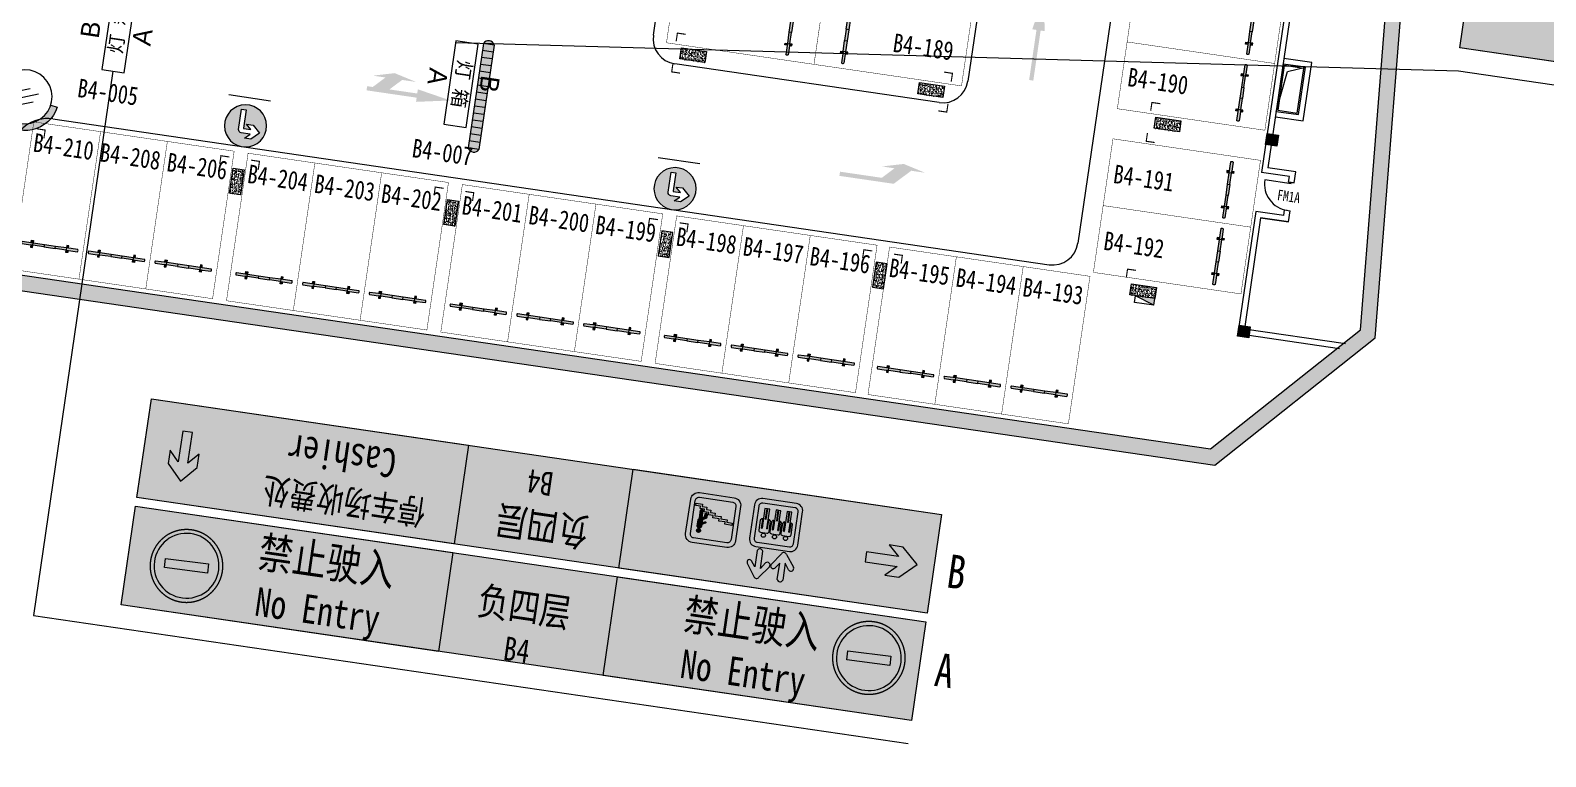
# Model space of a CAD drawing. Header units: inches. Extents: x -414268 to 632271, y -366004 to 318730.
# Drawn here: x -55293 to -1418, y 122000 to 147831 of the extents above; entities that cross this region are included whole.
import ezdxf
from ezdxf.enums import TextEntityAlignment as Align

# ---------------------------------------------------------------- set-up
doc = ezdxf.new("R2010")
doc.units = ezdxf.units.IN
doc.header["$LTSCALE"] = 1200
doc.header["$MEASUREMENT"] = 0
doc.linetypes.add('DASHED', pattern=[19.05, 12.7, -6.35])
doc.layers.get('0').update_dxf_attribs({"linetype": 'CONTINUOUS', "lineweight": 0})
for name, color, linetype, lineweight in [('0--PAI--', 7, 'CONTINUOUS', 0), ('0--PAI--BLACK', 7, 'CONTINUOUS', 0), ('0--PAI--BLUE', 5, 'CONTINUOUS', 0), ('0--PAI--HUANG', 40, 'CONTINUOUS', 0), ('0--PAI--RED', 1, 'CONTINUOUS', 0), ('0--挡车架', 7, 'CONTINUOUS', 0), ('0--灯箱字(黄底黑字)', 7, 'CONTINUOUS', 0), ('0--灯箱编号', 3, 'CONTINUOUS', 0), ('0--直行箭头', 7, 'CONTINUOUS', 0), ('0--立面标', 7, 'CONTINUOUS', 0), ('0--路缘线', 1, 'CONTINUOUS', 0), ('0--转弯箭头', 7, 'CONTINUOUS', 0), ('0-增加车位', 6, 'CONTINUOUS', 0), ('0－－直行转弯箭头', 7, 'CONTINUOUS', 0), ('0－－车位', 4, 'CONTINUOUS', 0), ('0－－车位号码', 7, 'CONTINUOUS', 0), ('7', 7, 'CONTINUOUS', 0), ('COL-GRID-UG-1_8A_200701111', 7, 'CONTINUOUS', 0), ('COL-GRID-UG-1_8A_200701112', 7, 'CONTINUOUS', 0), ('COL-GRID-UG-1_8A_200701113', 7, 'CONTINUOUS', 0), ('COLUMN', 7, 'CONTINUOUS', 0), ('HATCH', 7, 'CONTINUOUS', 0), ('HY消火栓', 7, 'CONTINUOUS', 0), ('LEE-KT1', 7, 'CONTINUOUS', 0), ('LTP-UG2$0$A-AREA', 7, 'CONTINUOUS', 0), ('PUB_TEXT', 7, 'CONTINUOUS', 0), ('WALL', 7, 'CONTINUOUS', 0), ('WINDOW', 7, 'CONTINUOUS', 0), ('WINDOW_TEXT', 7, 'CONTINUOUS', 0), ('Z1', 7, 'CONTINUOUS', 0), ('Z1HATCH', 7, 'CONTINUOUS', 0), ('广角镜', 7, 'CONTINUOUS', 0)]:
    doc.layers.add(name, color=color, linetype=linetype, lineweight=lineweight)
doc.layers.add('0--灯箱--字', color=7, linetype='CONTINUOUS', lineweight=0, true_color=0xf7f7f7)
doc.layers.add('0-栋牌字体', color=7, linetype='CONTINUOUS', lineweight=0, true_color=0xf7f7f7)
doc.styles.add('-宋体', font='', dxfattribs={"width": 0.8})
doc.styles.add('-黑体', font='simhei.ttf', dxfattribs={"width": 0.8})
doc.styles.add('SIMPLEX', font='SIMPLEX.SHX')
doc.styles.add('方正大黑', font='', dxfattribs={"width": 0.8})
doc.styles.get('-宋体').set_extended_font_data('SimSun')
doc.styles.get('方正大黑').set_extended_font_data('FZDaHei-B02S')

# ---------------------------------------------------------------- blocks, each defined once
blk = doc.blocks.new('COL-GRID-UG-1.8a 20070111$0$.8')
at = {"layer": 'COL-GRID-UG-1_8A_200701112'}
h = blk.add_hatch(dxfattribs=at)
h.set_pattern_fill('AR-CONC', color=251, scale=0.02, angle=8.3206, style=0)
h.set_pattern_definition([(50, (-65.09035, -5.26929), (0.14345204, -0.01255043), [0.015, -0.165]), (355, (-65.09035, -5.26929), (-0.02775027, 0.15043843), [0.012, -0.132]), (100.4514, (-65.0784, -5.27034), (0.11570188, 0.1378879), [0.01274804, -0.14022842]), (46.1842, (-65.09035, -5.2293), (0.2134482, -0.0331038), [0.0225, -0.2475]), (96.6356, (-65.07256, -5.23205), (0.18693254, 0.1948236), [0.01912206, -0.2103426]), (351.1842, (-65.09035, -5.2293), (0.1869324, 0.1948237), [0.018, -0.198]), (21, (-65.07035, -5.23929), (0.1193814, -0.08052378), [0.015, -0.165]), (326, (-65.07035, -5.23929), (0.04866307, 0.14503), [0.012, -0.132]), (71.4514, (-65.0604, -5.246), (0.16804453, 0.0645061), [0.01274804, -0.14022842]), (37.5, (-65.09035, -5.26929), (0.00243197, 0.06657877), [0, -0.1304, 0, -0.134, 0, -0.1325]), (7.5, (-65.09035, -5.26929), (0.05261391, 0.07888234), [0, -0.0764, 0, -0.1274, 0, -0.0505]), (327.5, (-65.13495, -5.26929), (0.106764487, -0.004510974), [0, -0.05, 0, -0.156, 0, -0.207]), (317.5, (-65.15495, -5.26929), (0.11663723, 0.020021), [0, -0.065, 0, -0.1036, 0, -0.147])])
h.paths.add_polyline_path([(0.45, -0.2), (-0.45, -0.2), (-0.45, 0.2), (0.45, 0.2)])
at = {"layer": 'COL-GRID-UG-1_8A_200701113'}
blk.add_lwpolyline([(0.45, -0.2), (-0.45, -0.2), (-0.45, 0.2), (0.45, 0.2)], close=True, dxfattribs=at)
blk = doc.blocks.new('HY')
for p, q in [((0, 0), (0.24, 0)), ((0, 0), (0.24, -0.7)), ((0, 0), (0, -0.7)), ((0.24, 0), (0.24, -0.7)), ((0, -0.7), (0.24, -0.7))]:
    blk.add_line(p, q)
blk.add_solid([(0, 0), (0.24, 0), (0.24, -0.7)])
blk = doc.blocks.new('_DBLK')
blk.add_line((-0.45, 0), (-0.45, -0.95))
blk.add_arc((-0.45, 0), 0.95, 270, 0)
at = {"layer": 'WINDOW_TEXT', "style": 'SIMPLEX', "flags": 9}
blk.add_attdef('A', text='', height=1, dxfattribs=at).set_placement((0, 1.5), align=Align.MIDDLE)
blk = doc.blocks.new('A$C6F4820FC')
at = {"layer": '0--挡车架'}
h = blk.add_hatch(color=256, dxfattribs=at)
h.paths.add_polyline_path([(2018, 79, 0.395204), (2018, 169), (1617, 169), (1617, 79), (1684, 79)])
h.paths.add_polyline_path([(819, 169), (819, 79), (1217, 79), (1217, 169)])
h.paths.add_polyline_path([(418, 79), (418, 169), (351, 169), (18, 169, 0.395204), (18, 79)])
h = blk.add_hatch(color=256, dxfattribs=at)
h.paths.add_polyline_path([(1617, 169), (1684, 169), (1684, 249), (1617, 249)])
h.paths.add_polyline_path([(1639, 209, -1), (1663, 209, -1)], flags=16)
h.paths.add_polyline_path([(1617, 0), (1684, 0), (1684, 79), (1617, 79)])
h.paths.add_polyline_path([(1639, 40, -1), (1663, 40, -1)], flags=16)
h.paths.add_polyline_path([(351, 249), (351, 169), (418, 169), (418, 249)])
h.paths.add_polyline_path([(397, 209, 1), (372, 209, 1)], flags=16)
h.paths.add_polyline_path([(418, 79), (351, 79), (351, 0), (418, 0)])
h.paths.add_polyline_path([(372, 40, -1), (397, 40, -1)], flags=16)
h = blk.add_hatch(color=40, dxfattribs=at)
h.paths.add_polyline_path([(1217, 169), (1217, 79), (1617, 79), (1617, 169)])
h.paths.add_polyline_path([(819, 79), (819, 169), (418, 169), (418, 79)])
for p, q in [((18, 169), (418, 169)), ((18, 79), (418, 79)), ((819, 169), (1217, 169)), ((819, 79), (1217, 79)), ((1617, 169), (2018, 169)), ((1617, 79), (2018, 79))]:
    blk.add_line(p, q, dxfattribs=at)
for points in [[(418, 169), (351, 169), (351, 249), (418, 249)], [(418, 79), (351, 79), (351, 0), (418, 0)], [(1617, 169), (1684, 169), (1684, 249), (1617, 249)], [(1617, 79), (1684, 79), (1684, 0), (1617, 0)]]:
    blk.add_lwpolyline(points, close=True, dxfattribs=at)
at = {"layer": '0--挡车架', "color": 0}
for points in [[(819, 169), (819, 79), (418, 79), (418, 169)], [(1617, 169), (1617, 79), (1217, 79), (1217, 169)]]:
    blk.add_lwpolyline(points, close=True, dxfattribs=at)
at = {"layer": '0--挡车架'}
for centre in [(385, 209), (385, 40), (1651, 209), (1651, 40)]:
    blk.add_circle(centre, 12.1, dxfattribs=at)
for centre, start, end in [((66, 124), 136.8717, 223.1283), ((1970, 124), 316.8717, 43.1283)]:
    blk.add_arc(centre, 65.8, start, end, dxfattribs=at)
blk = doc.blocks.new('A$C001A7B1A')
at = {"layer": '0－－车位', "const_width": 15}
blk.add_lwpolyline([(2407, 5308), (7, 5308), (7, 7), (2407, 7)], close=True, dxfattribs=at)
at = {"layer": '0--挡车架'}
blk.add_blockref('A$C6F4820FC', (190, 883), dxfattribs=at)
blk = doc.blocks.new('A$C611C3372')
at = {"layer": '7'}
blk.add_hatch(color=256, dxfattribs=at).paths.add_polyline_path([(87, 300), (0, 250, 0.57722), (866, 250), (779, 300, -0.57735)])
for points in [[(233, 500), (633, 500)], [(333, 600), (533, 600)], [(333, 400), (533, 400)]]:
    blk.add_lwpolyline(points, dxfattribs=at)
blk.add_lwpolyline([(87, 300), (0, 250, 0.57722), (866, 250), (779, 300)], format="xyb", dxfattribs=at)
blk.add_circle((433, 500), 400, dxfattribs=at)
blk = doc.blocks.new('A$C7C86658F')
at = {"lineweight": 0, "ltscale": 5}
blk.add_lwpolyline([(-6107, 112213), (-3107, 112213), (-3107, 113013), (-6107, 113013)], close=True, dxfattribs=at)
at = {"layer": 'PUB_TEXT', "style": '-宋体'}
blk.add_text('灯 箱', height=500, dxfattribs=at).set_placement((-5467, 112392))
blk = doc.blocks.new('A$C05C00BD5')
blk.add_blockref('A$C7C86658F', (15918, -1756))
at = {"color": 1, "style": '方正大黑'}
for s, p in [('B', (10869, 111531)), ('A', (10869, 109671))]:
    blk.add_text(s, height=662, dxfattribs=at).set_placement(p)
blk = doc.blocks.new('A$C29882D7A')
at = {"layer": '0--PAI--BLACK'}
h = blk.add_hatch(color=256, dxfattribs=at)
h.paths.add_polyline_path([(3875, 380), (3875, 0, 0.657895)])
h.paths.add_polyline_path([(3375, 0), (3625, 0), (3625, 380), (3375, 380)])
h.paths.add_polyline_path([(3125, 380), (2875, 380), (2875, 0), (3125, 0)])
h.paths.add_polyline_path([(2625, 380), (2375, 380), (2375, 0), (2625, 0)])
h.paths.add_polyline_path([(2125, 380), (1875, 380), (1875, 0), (2125, 0)])
h.paths.add_polyline_path([(1375, 0), (1625, 0), (1625, 380), (1375, 380)])
h.paths.add_polyline_path([(1125, 380), (875, 380), (875, 0), (1125, 0)])
h.paths.add_polyline_path([(375, 0), (625, 0), (625, 380), (375, 380)])
h.paths.add_polyline_path([(125, 0), (125, 380, 0.657895)])
at = {"layer": '0--PAI--HUANG'}
h = blk.add_hatch(color=40, dxfattribs=at)
h.paths.add_polyline_path([(3625, 0), (3875, 0), (3875, 380), (3625, 380)])
h.paths.add_polyline_path([(3125, 0), (3375, 0), (3375, 380), (3125, 380)])
h.paths.add_polyline_path([(2875, 380), (2625, 380), (2625, 0), (2875, 0)])
h.paths.add_polyline_path([(2125, 0), (2375, 0), (2375, 380), (2125, 380)])
h.paths.add_polyline_path([(1875, 380), (1625, 380), (1625, 0), (1875, 0)])
h.paths.add_polyline_path([(1125, 0), (1375, 0), (1375, 380), (1125, 380)])
h.paths.add_polyline_path([(625, 0), (875, 0), (875, 380), (625, 380)])
h.paths.add_polyline_path([(375, 380), (125, 380), (125, 0), (375, 0)])
for p, q in [((125, 380), (3875, 380)), ((125, 380), (125, 0)), ((125, 0), (3875, 0)), ((375, 380), (375, 0)), ((625, 380), (625, 0)), ((875, 380), (875, 0)), ((1125, 380), (1125, 0)), ((1375, 380), (1375, 0)), ((1625, 380), (1625, 0)), ((1875, 380), (1875, 0)), ((2125, 380), (2125, 0)), ((2375, 380), (2375, 0)), ((2625, 380), (2625, 0)), ((2875, 380), (2875, 0)), ((3125, 380), (3125, 0)), ((3375, 380), (3375, 0)), ((3625, 380), (3625, 0)), ((3875, 380), (3875, 0))]:
    blk.add_line(p, q)
for centre, start, end in [((207, 190), 113.3186, 246.6814), ((3793, 190), 293.3186, 66.6814)]:
    blk.add_arc(centre, 207, start, end)
blk = doc.blocks.new('A$C27BC456A')
blk.add_hatch(color=250).paths.add_polyline_path([(14885, 112856), (14885, 114956), (8330, 114956), (8330, 112856)])
at = {"color": 250}
blk.add_lwpolyline([(8330, 114956), (14885, 114956), (14885, 112856), (8330, 112856), (8330, 114956)], dxfattribs=at)
blk = doc.blocks.new('A$C53BB72EC')
at = {"layer": '0--灯箱--字', "true_color": 0xf7f7f7}
blk.add_hatch(color=7, dxfattribs=at).paths.add_polyline_path([(6264, -28315), (5705, -27793), (5226, -27793), (5600, -28143), (4493, -28143), (4493, -28486), (5600, -28486), (5226, -28836), (5705, -28836)])
at = {"layer": '0--灯箱--字', "color": 7, "true_color": 0xf7f7f7}
blk.add_lwpolyline([(6264, -28315), (5705, -27793), (5226, -27793), (5600, -28143), (4493, -28143), (4493, -28486), (5600, -28486), (5226, -28836), (5705, -28836)], close=True, dxfattribs=at)
blk = doc.blocks.new('A$C36DA1677')
at = {"layer": '0--PAI--RED'}
h = blk.add_hatch(color=256, dxfattribs=at)
edge = h.paths.add_edge_path()
edge.add_arc((120, 120), 120, 0, 360)
h.paths.add_polyline_path([(200, 103), (200, 137), (40, 137), (40, 103)], flags=16)
at = {"layer": '0--PAI--'}
blk.add_lwpolyline([(200, 103), (200, 137), (40, 137), (40, 103)], close=True, dxfattribs=at)
blk.add_circle((120, 120), 120, dxfattribs=at)
blk = doc.blocks.new('A$C443C2777')
at = {"layer": '0--PAI--', "xscale": 9, "yscale": 9, "zscale": 9}
blk.add_blockref('A$C36DA1677', (0, 0), dxfattribs=at)
blk = doc.blocks.new('A$C01A83D55')
at = {"linetype": 'DASHED', "lineweight": 15, "ltscale": 20, "true_color": 0xeff0f0}
h = blk.add_hatch(color=7, dxfattribs=at)
h.paths.add_polyline_path([(0, 1675, 1), (3350, 1675, 1)])
h.paths.add_polyline_path([(3168, 1685, -1), (182, 1685, -1)], flags=16)
h.paths.add_polyline_path([(2671, 1896), (2671, 1473), (680, 1473), (680, 1896)], flags=0)
at = {"true_color": 0xeff0f0}
blk.add_hatch(color=7, dxfattribs=at).paths.add_polyline_path([(2671, 1473), (2671, 1896), (680, 1896), (680, 1473)])
at = {"linetype": 'DASHED', "lineweight": 15, "ltscale": 20}
blk.add_circle((1675, 1675), 1675, dxfattribs=at)
at = {"xscale": 1.382400000002235, "yscale": 1.382400000002235, "zscale": 1.382400000002235}
blk.add_blockref('A$C443C2777', (182, 192), dxfattribs=at)
blk = doc.blocks.new('A$C50091FAB')
at = {"layer": '0--PAI--BLUE'}
h = blk.add_hatch(color=256, dxfattribs=at)
edge = h.paths.add_edge_path()
edge.add_arc((300, 400), 300, 0, 360)
edge = h.paths.add_edge_path(flags=16)
edge.add_line((312, 574), (384, 507))
edge.add_line((384, 507), (254, 507))
edge.add_arc((254, 463), 44, 90, 180)
edge.add_line((210, 463), (210, 174))
edge.add_line((210, 174), (276, 174))
edge.add_line((276, 174), (276, 436))
edge.add_arc((281, 436), 5, 90, 180, ccw=False)
edge.add_line((281, 441), (384, 441))
edge.add_line((384, 441), (312, 374))
edge.add_line((312, 374), (404, 374))
edge.add_line((404, 374), (512, 474))
edge.add_line((512, 474), (404, 574))
edge.add_line((404, 574), (312, 574))
at = {"layer": '0--PAI--'}
blk.add_lwpolyline([(312, 574), (384, 507), (254, 507, 0.414214), (210, 463), (210, 174), (276, 174), (276, 436, -0.414214), (281, 441), (384, 441), (312, 374), (404, 374), (512, 474), (404, 574)], format="xyb", close=True, dxfattribs=at)
blk.add_circle((300, 400), 300, dxfattribs=at)
at = {"layer": '7'}
blk.add_line((600, 0), (0, 0), dxfattribs=at)
blk = doc.blocks.new('A$C744A17C1')
at = {"true_color": 0xf7f7f7}
h = blk.add_hatch(color=7, dxfattribs=at)
edge = h.paths.add_edge_path()
edge.add_line((-3036, 95701), (-4283, 95701))
edge.add_arc((-4283, 95427), 273, 90, 180)
edge.add_line((-4556, 95427), (-4556, 94185))
edge.add_arc((-4283, 94185), 273, 180, 270)
edge.add_line((-4283, 93912), (-3036, 93912))
edge.add_arc((-3036, 94185), 273, 270, 360)
edge.add_line((-2763, 94185), (-2763, 95427))
edge.add_arc((-3036, 95427), 273, 0, 90)
edge = h.paths.add_edge_path(flags=16)
edge.add_line((-3061, 95535), (-4258, 95535))
edge.add_arc((-4258, 95403), 132, 90, 180)
edge.add_line((-4390, 95403), (-4390, 94210))
edge.add_arc((-4258, 94210), 132, 180, 270)
edge.add_line((-4258, 94078), (-3061, 94078))
edge.add_arc((-3061, 94210), 132, 270, 360)
edge.add_line((-2928, 94210), (-2928, 95403))
edge.add_arc((-3061, 95403), 132, 0, 90)
blk.add_hatch(color=7, dxfattribs=at).paths.add_polyline_path([(-2973, 94899), (-3229, 94898), (-3229, 94814), (-3456, 94813), (-3456, 94729), (-3683, 94728), (-3683, 94643), (-3849, 94643), (-3848, 94559), (-4016, 94558), (-4016, 94474), (-4177, 94473), (-4177, 94389), (-4338, 94388), (-4337, 94303), (-4113, 94304), (-4113, 94389), (-3952, 94389), (-3952, 94474), (-3789, 94474), (-3789, 94559), (-3621, 94559), (-3621, 94636), (-3621, 94644), (-3394, 94644), (-3395, 94729), (-3167, 94729), (-3168, 94814), (-2973, 94814)])
for points in [[(-4150, 94529), (-4150, 94521), (-4147, 94514), (-4143, 94507), (-4138, 94502), (-4126, 94495), (-4111, 94492), (-4097, 94495), (-4091, 94497), (-4085, 94502), (-4080, 94507), (-4076, 94514), (-4074, 94521), (-4073, 94530), (-4073, 94786), (-3976, 94739), (-3975, 94643), (-3974, 94633), (-3972, 94625), (-3968, 94617), (-3963, 94612), (-3957, 94607), (-3951, 94604), (-3936, 94601), (-3922, 94603), (-3916, 94606), (-3910, 94611), (-3905, 94616), (-3901, 94623), (-3898, 94631), (-3898, 94641), (-3898, 94756), (-3900, 94770), (-3905, 94780), (-3913, 94789), (-3922, 94795), (-3922, 94795), (-4039, 94850), (-4039, 94962), (-3945, 94916), (-3932, 94912), (-3920, 94914), (-3911, 94919), (-3905, 94927), (-3902, 94936), (-3904, 94946), (-3910, 94955), (-3915, 94960), (-3922, 94963), (-4039, 95021), (-4039, 95091), (-4041, 95107), (-4046, 95120), (-4053, 95132), (-4063, 95141), (-4074, 95148), (-4086, 95154), (-4100, 95156), (-4114, 95158), (-4128, 95157), (-4142, 95154), (-4155, 95148), (-4166, 95141), (-4175, 95132), (-4183, 95121), (-4188, 95108), (-4190, 95093), (-4190, 94884), (-4189, 94874), (-4186, 94864), (-4177, 94847), (-4164, 94833), (-4150, 94822), (-4150, 94794)], [(-4106, 95186), (-4093, 95189), (-4081, 95195), (-4071, 95203), (-4063, 95213), (-4056, 95224), (-4052, 95236), (-4051, 95250), (-4052, 95263), (-4056, 95275), (-4063, 95286), (-4071, 95296), (-4081, 95304), (-4093, 95310), (-4106, 95314), (-4119, 95315), (-4134, 95314), (-4146, 95310), (-4158, 95304), (-4168, 95296), (-4176, 95286), (-4182, 95275), (-4187, 95263), (-4188, 95250), (-4187, 95236), (-4182, 95224), (-4176, 95213), (-4168, 95203), (-4158, 95195), (-4146, 95189), (-4133, 95186), (-4119, 95184)]]:
    blk.add_hatch(color=256).paths.add_polyline_path(points)
at = {"color": 7, "lineweight": 0, "ltscale": 5, "true_color": 0xf7f7f7}
for points in [[(-3036, 95701), (-4283, 95701, 0.414214), (-4556, 95427), (-4556, 94185, 0.414214), (-4283, 93912), (-3036, 93912, 0.414214), (-2763, 94185), (-2763, 95427, 0.414214)], [(-3061, 95535), (-4258, 95535, 0.414214), (-4390, 95403), (-4390, 94210, 0.414214), (-4258, 94078), (-3061, 94078, 0.414214), (-2928, 94210), (-2928, 95403, 0.414214)]]:
    blk.add_lwpolyline(points, format="xyb", close=True, dxfattribs=at)
at = {"color": 7, "true_color": 0xf7f7f7}
blk.add_lwpolyline([(-2972, 94814), (-2973, 94899), (-3229, 94898), (-3229, 94814), (-3456, 94813), (-3456, 94729), (-3683, 94728), (-3683, 94643), (-3849, 94643), (-3848, 94559), (-4016, 94558), (-4016, 94474), (-4177, 94473), (-4177, 94389), (-4338, 94388), (-4337, 94303), (-4113, 94304), (-4113, 94389), (-3952, 94389), (-3952, 94474), (-3789, 94474), (-3789, 94559), (-3621, 94559), (-3621, 94636), (-3621, 94644), (-3394, 94644), (-3395, 94729), (-3167, 94729), (-3168, 94814), (-2973, 94814), (-2973, 94899)], dxfattribs=at)
at = {"layer": '0-栋牌字体', "linetype": 'ByBlock'}
for points in [[(-4150, 94529), (-4150, 94521), (-4147, 94514), (-4143, 94507), (-4138, 94502), (-4126, 94495), (-4111, 94492), (-4097, 94495), (-4091, 94497), (-4085, 94502), (-4080, 94507), (-4076, 94514), (-4074, 94521), (-4073, 94530), (-4073, 94786), (-3976, 94739), (-3975, 94643), (-3974, 94633), (-3972, 94625), (-3968, 94617), (-3963, 94612), (-3957, 94607), (-3951, 94604), (-3936, 94601), (-3922, 94603), (-3916, 94606), (-3910, 94611), (-3905, 94616), (-3901, 94623), (-3898, 94631), (-3898, 94641), (-3898, 94756), (-3900, 94770), (-3905, 94780), (-3913, 94789), (-3922, 94795), (-3922, 94795), (-4039, 94850), (-4039, 94962), (-3945, 94916), (-3932, 94912), (-3920, 94914), (-3911, 94919), (-3905, 94927), (-3902, 94936), (-3904, 94946), (-3910, 94955), (-3915, 94960), (-3922, 94963), (-4039, 95021), (-4039, 95091), (-4041, 95107), (-4046, 95120), (-4053, 95132), (-4063, 95141), (-4074, 95148), (-4086, 95154), (-4100, 95156), (-4114, 95158), (-4128, 95157), (-4142, 95154), (-4155, 95148), (-4166, 95141), (-4175, 95132), (-4183, 95121), (-4188, 95108), (-4190, 95093), (-4190, 94884), (-4189, 94874), (-4186, 94864), (-4177, 94847), (-4164, 94833), (-4150, 94822), (-4150, 94794)], [(-4106, 95186), (-4093, 95189), (-4081, 95195), (-4071, 95203), (-4063, 95213), (-4056, 95224), (-4052, 95236), (-4051, 95250), (-4052, 95263), (-4056, 95275), (-4063, 95286), (-4071, 95296), (-4081, 95304), (-4093, 95310), (-4106, 95314), (-4119, 95315), (-4134, 95314), (-4146, 95310), (-4158, 95304), (-4168, 95296), (-4176, 95286), (-4182, 95275), (-4187, 95263), (-4188, 95250), (-4187, 95236), (-4182, 95224), (-4176, 95213), (-4168, 95203), (-4158, 95195), (-4146, 95189), (-4133, 95186), (-4119, 95184)]]:
    blk.add_lwpolyline(points, close=True, dxfattribs=at)

msp = doc.modelspace()

# ---------------------------------------------------------------- hatches: boundary and pattern name
for points in [[(-39710, 133076.9), (-50988.9, 134726.5), (-51502.5, 131214.8), (-40223.6, 129565.3)], [(-40782.3, 125744.6), (-40268.8, 129256.2), (-51547.7, 130905.8), (-52061.3, 127394.2)], [(-34929.6, 124888.6), (-23968.1, 123285.5), (-23454.5, 126797.1), (-34416, 128400.3)]]:
    msp.add_hatch(color=250).paths.add_polyline_path(points)
at = {"lineweight": 0, "ltscale": 5}
for points in [[(-34370.8, 128709.3), (-40223.6, 129565.3), (-39710, 133076.9), (-33857.2, 132220.9)], [(-40268.8, 129256.2), (-34416, 128400.3), (-34929.6, 124888.6), (-40782.3, 125744.6)]]:
    msp.add_hatch(color=152, dxfattribs=at).paths.add_polyline_path(points)
at = {"lineweight": 0, "ltscale": 5, "true_color": 0xf7f7f7}
h = msp.add_hatch(color=7, dxfattribs=at)
edge = h.paths.add_edge_path(flags=0)
edge.add_arc((-28444.3, 129760), 74, 351.6794, 711.6794, ccw=False)
edge = h.paths.add_edge_path(flags=0)
edge.add_arc((-28835.9, 129817.3), 74, 351.6794, 711.6794, ccw=False)
edge = h.paths.add_edge_path(flags=0)
edge.add_arc((-29231.5, 129875.1), 74, 351.6794, 711.6794, ccw=False)
edge = h.paths.add_edge_path()
edge.add_line((-29498.1, 129470.3), (-28307, 129296.1))
edge.add_arc((-28268.8, 129557.2), 263.9, 621.6794, 711.6794)
edge.add_line((-28007.7, 129519), (-27834.1, 130706))
edge.add_arc((-28095.2, 130744.2), 263.9, 711.6794, 801.6794)
edge.add_line((-28057, 131005.3), (-29248.1, 131179.5))
edge.add_arc((-29286.3, 130918.4), 263.9, 441.6794, 531.6794)
edge.add_line((-29547.4, 130956.6), (-29721, 129769.6))
edge.add_arc((-29459.9, 129731.4), 263.9, 531.6794, 621.6794)
edge = h.paths.add_edge_path(flags=16)
edge.add_line((-29451.2, 129625), (-28307.6, 129457.8))
edge.add_arc((-28289.1, 129584.4), 128, 621.6794, 711.6794)
edge.add_line((-28162.5, 129565.9), (-27995.8, 130705.4))
edge.add_arc((-28122.4, 130723.9), 128, 711.6794, 801.6794)
edge.add_line((-28103.9, 130850.5), (-29247.5, 131017.8))
edge.add_arc((-29266, 130891.2), 128, 441.6794, 531.6794)
edge.add_line((-29392.6, 130909.7), (-29559.3, 129770.2))
edge.add_arc((-29432.7, 129751.6), 128, 531.6794, 621.6794)
edge = h.paths.add_edge_path(flags=0)
edge.add_line((-28322.2, 129988.3), (-28304.2, 129985.6))
edge.add_line((-28304.2, 129985.6), (-28257.6, 130304))
edge.add_arc((-28249.7, 130302.8), 8, 441.6794, 531.6794, ccw=False)
edge.add_line((-28248.6, 130310.8), (-28231.9, 130308.3))
edge.add_arc((-28233.1, 130300.4), 8, 399.75941, 441.6794, ccw=False)
edge.add_line((-28226.9, 130305.5), (-28218.6, 130295.6))
edge.add_line((-28218.6, 130295.6), (-28191.6, 130263.1))
edge.add_arc((-28197.8, 130258), 8, 351.6794, 399.75941, ccw=False)
edge.add_line((-28189.9, 130256.9), (-28243.6, 129889.3))
edge.add_arc((-28306.9, 129898.6), 64, 621.6794, 711.6794, ccw=False)
edge.add_line((-28316.2, 129835.3), (-28551.5, 129869.7))
edge.add_arc((-28542.3, 129933), 64, 531.6794, 621.6794, ccw=False)
edge.add_line((-28605.6, 129942.2), (-28554, 130294.9))
edge.add_line((-28554, 130294.9), (-28503.9, 130344.8))
edge.add_arc((-28498.3, 130339.1), 8, 441.6794, 494.85909, ccw=False)
edge.add_line((-28497.1, 130347), (-28470.1, 130343.1))
edge.add_arc((-28471.3, 130335.2), 8, 351.6794, 441.6794, ccw=False)
edge.add_line((-28463.4, 130334), (-28510, 130015.3))
edge.add_line((-28510, 130015.3), (-28490.8, 130012.5))
edge.add_line((-28490.8, 130012.5), (-28388, 130715.3))
edge.add_line((-28388, 130715.3), (-28311.1, 130704.1))
edge.add_line((-28311.1, 130704.1), (-28366.4, 130325.7))
edge.add_line((-28366.4, 130325.7), (-28351.9, 130323.5))
edge.add_line((-28351.9, 130323.5), (-28296.6, 130701.9))
edge.add_line((-28296.6, 130701.9), (-28219.5, 130690.7))
edge.add_line((-28219.5, 130690.7), (-28322.2, 129988.3))
edge = h.paths.add_edge_path(flags=0)
edge.add_line((-28713.8, 130045.6), (-28695.8, 130042.9))
edge.add_line((-28695.8, 130042.9), (-28649.2, 130361.3))
edge.add_arc((-28641.3, 130360.1), 8, 441.6794, 531.6794, ccw=False)
edge.add_line((-28640.2, 130368), (-28623.5, 130365.6))
edge.add_arc((-28624.7, 130357.7), 8, 399.75941, 441.6794, ccw=False)
edge.add_line((-28618.5, 130362.8), (-28610.3, 130352.8))
edge.add_line((-28610.3, 130352.8), (-28583.3, 130320.4))
edge.add_arc((-28589.4, 130315.3), 8, 351.6794, 399.75941, ccw=False)
edge.add_line((-28581.5, 130314.1), (-28635.2, 129946.6))
edge.add_arc((-28698.6, 129955.8), 64, 621.6794, 711.6794, ccw=False)
edge.add_line((-28707.8, 129892.5), (-28943.1, 129926.9))
edge.add_arc((-28933.9, 129990.2), 64, 531.6794, 621.6794, ccw=False)
edge.add_line((-28997.2, 129999.5), (-28945.6, 130352.2))
edge.add_line((-28945.6, 130352.2), (-28895.5, 130402.1))
edge.add_arc((-28889.9, 130396.4), 8, 441.6794, 494.85909, ccw=False)
edge.add_line((-28888.7, 130404.3), (-28861.7, 130400.4))
edge.add_arc((-28862.9, 130392.4), 8, 351.6794, 441.6794, ccw=False)
edge.add_line((-28855, 130391.3), (-28901.6, 130072.6))
edge.add_line((-28901.6, 130072.6), (-28882.4, 130069.8))
edge.add_line((-28882.4, 130069.8), (-28779.6, 130772.6))
edge.add_line((-28779.6, 130772.6), (-28702.7, 130761.3))
edge.add_line((-28702.7, 130761.3), (-28758, 130382.9))
edge.add_line((-28758, 130382.9), (-28743.5, 130380.8))
edge.add_line((-28743.5, 130380.8), (-28688.2, 130759.2))
edge.add_line((-28688.2, 130759.2), (-28611.1, 130747.9))
edge.add_line((-28611.1, 130747.9), (-28713.8, 130045.6))
edge = h.paths.add_edge_path(flags=0)
edge.add_line((-29109, 130103.3), (-29091, 130100.7))
edge.add_line((-29091, 130100.7), (-29044.4, 130419.1))
edge.add_arc((-29036.5, 130417.9), 8, 441.6794, 531.6794, ccw=False)
edge.add_line((-29035.3, 130425.8), (-29018.7, 130423.4))
edge.add_arc((-29019.9, 130415.5), 8, 399.75941, 441.6794, ccw=False)
edge.add_line((-29013.7, 130420.6), (-29005.4, 130410.6))
edge.add_line((-29005.4, 130410.6), (-28978.4, 130378.2))
edge.add_arc((-28984.6, 130373.1), 8, 351.6794, 399.75941, ccw=False)
edge.add_line((-28976.7, 130371.9), (-29030.4, 130004.4))
edge.add_arc((-29093.7, 130013.6), 64, 621.6794, 711.6794, ccw=False)
edge.add_line((-29103, 129950.3), (-29338.3, 129984.7))
edge.add_arc((-29329.1, 130048), 64, 531.6794, 621.6794, ccw=False)
edge.add_line((-29392.4, 130057.3), (-29340.8, 130410))
edge.add_line((-29340.8, 130410), (-29290.7, 130459.9))
edge.add_arc((-29285, 130454.2), 8, 441.6794, 494.85909, ccw=False)
edge.add_line((-29283.9, 130462.1), (-29256.9, 130458.2))
edge.add_arc((-29258.1, 130450.2), 8, 351.6794, 441.6794, ccw=False)
edge.add_line((-29250.1, 130449.1), (-29296.7, 130130.4))
edge.add_line((-29296.7, 130130.4), (-29277.6, 130127.6))
edge.add_line((-29277.6, 130127.6), (-29174.8, 130830.4))
edge.add_line((-29174.8, 130830.4), (-29097.9, 130819.1))
edge.add_line((-29097.9, 130819.1), (-29153.2, 130440.7))
edge.add_line((-29153.2, 130440.7), (-29138.7, 130438.6))
edge.add_line((-29138.7, 130438.6), (-29083.3, 130817))
edge.add_line((-29083.3, 130817), (-29006.3, 130805.7))
edge.add_line((-29006.3, 130805.7), (-29109, 130103.3))
for points in [[(-29391.7, 128387.1, -0.6624751), (-29565, 128412.4), (-29805.1, 128884.6, -0.8769134), (-29647.9, 128970.4), (-29530.9, 128748.5), (-29445.6, 129331.7, -0.7104157), (-29249.7, 129303), (-29338.7, 128694.8), (-29153.9, 128893.7, -0.9042848), (-29015.1, 128749.4)], [(-28157.3, 128737.8, -0.9042848), (-28331.6, 128639.3), (-28451.7, 128882.8), (-28540.6, 128274.6, -0.7104157), (-28736.5, 128303.2), (-28651.3, 128886.4), (-28826.8, 128707.3, -0.8769134), (-28952.9, 128834.5), (-28587.6, 129218.2, -0.6624751), (-28414.3, 129192.8)]]:
    msp.add_hatch(color=7, dxfattribs=at).paths.add_polyline_path(points)
at = {"layer": '0--灯箱--字'}
msp.add_hatch(color=256, dxfattribs=at).paths.add_polyline_path([(-23766.7, 128836.2), (-24263.3, 129456.6), (-24756.6, 129528.7), (-24423.9, 129113.1), (-25563.4, 129279.8), (-25615.2, 128925.8), (-24475.7, 128759.2), (-24913.5, 128456.2), (-24420.1, 128384.1)])
at = {"layer": '0--直行箭头'}
msp.add_hatch(color=256, dxfattribs=at).paths.add_polyline_path([(-19274.2, 149020.7), (-19225.2, 147800.8), (-19373.6, 147822.5), (-19634.1, 146041.4), (-19782.5, 146063.2), (-19522, 147844.2), (-19670.5, 147865.9)])
at = {"layer": '0--转弯箭头'}
msp.add_hatch(color=256, dxfattribs=at).paths.add_polyline_path([(-24241.9, 143078), (-23479.3, 142764.4), (-23974, 142836.7), (-24597.8, 142372.1), (-25191.5, 142458.9), (-26527.3, 142654.3), (-26505.6, 142802.7), (-25021.4, 142585.6), (-24567.7, 142923.5), (-25013, 142988.7)])
at = {"layer": '0－－直行转弯箭头'}
msp.add_hatch(color=256, dxfattribs=at).paths.add_polyline_path([(-41577.1, 145993.8), (-42071.9, 146066.1), (-42525.6, 145728.2), (-41536.1, 145583.5), (-41514.4, 145731.9), (-40359.6, 145335.6), (-41579.5, 145286.7), (-41557.8, 145435.1), (-43338.8, 145695.6), (-43317.1, 145844), (-43119.2, 145815), (-42665.6, 146152.9), (-43110.8, 146218.1), (-42339.8, 146307.4)])
at = {"layer": 'HATCH'}
h = msp.add_hatch(color=256, dxfattribs=at)
edge = h.paths.add_edge_path(flags=16)
edge.add_line((-8005.6, 137176.9), (-2062.7, 212188.8))
edge.add_line((-2062.7, 212188.8), (-76922.2, 223137.1))
edge.add_arc((-79587.5, 308243.5), 85148.2, 259.243969, 271.793724, ccw=False)
edge.add_arc((658825.3, 179836.8), 755630.3, 176.6044954, 182.0416388)
edge.add_arc((-86881.3, 153253.6), 9450, 182.04164, 261.67951)
edge.add_line((-88248.8, 143903.1), (-13337.9, 132947.4))
edge.add_line((-13337.9, 132947.4), (-8005.6, 137176.9))
edge = h.paths.add_edge_path()
edge.add_line((-7476.2, 136894.8), (-1473.8, 212658.5))
edge.add_line((-1473.8, 212658.5), (-76890.9, 223688.4))
edge.add_arc((-79587.5, 308243.5), 84598.2, 258.82023, 271.826634, ccw=False)
edge.add_arc((658825.3, 179836.8), 756180.3, 176.5569181, 182.0416388)
edge.add_arc((-86881.3, 153253.6), 10000, 182.04164, 261.67951)
edge.add_line((-88328.4, 143358.9), (-13182.3, 132368.8))
edge.add_line((-13182.3, 132368.8), (-7476.2, 136894.8))
at = {"layer": 'Z1HATCH'}
for points in [[(-11317.1, 144161.9), (-10921.3, 144104.1), (-10979.2, 143708.3), (-11375, 143766.2)], [(-12314.1, 137345.5), (-11918.3, 137287.6), (-11976.1, 136891.8), (-12371.9, 136949.7)]]:
    msp.add_hatch(color=256, dxfattribs=at).paths.add_polyline_path(points)

# ---------------------------------------------------------------- linework, layer by layer
at = {"color": 7, "lineweight": 0, "ltscale": 5, "true_color": 0xf7f7f7}
for p, q in [((-29340.8, 130410), (-29392.4, 130057.3)), ((-29290.7, 130459.9), (-29340.8, 130410)), ((-29296.7, 130130.4), (-29250.1, 130449.1)), ((-29256.9, 130458.2), (-29283.9, 130462.1)), ((-29174.8, 130830.4), (-29277.6, 130127.6)), ((-29097.9, 130819.1), (-29174.8, 130830.4)), ((-29153.2, 130440.7), (-29097.9, 130819.1)), ((-29138.7, 130438.6), (-29153.2, 130440.7)), ((-29083.3, 130817), (-29138.7, 130438.6)), ((-29109, 130103.3), (-29006.3, 130805.7)), ((-29044.4, 130419.1), (-29091, 130100.7)), ((-29006.3, 130805.7), (-29083.3, 130817)), ((-29018.7, 130423.4), (-29035.3, 130425.8)), ((-29005.4, 130410.6), (-29013.7, 130420.6)), ((-28978.4, 130378.2), (-29005.4, 130410.6)), ((-28895.5, 130402.1), (-28945.6, 130352.2)), ((-28901.6, 130072.6), (-28855, 130391.3)), ((-28861.7, 130400.4), (-28888.7, 130404.3)), ((-28779.6, 130772.6), (-28882.4, 130069.8)), ((-28702.7, 130761.3), (-28779.6, 130772.6)), ((-28758, 130382.9), (-28702.7, 130761.3)), ((-28743.5, 130380.8), (-28758, 130382.9)), ((-28688.2, 130759.2), (-28743.5, 130380.8)), ((-28713.8, 130045.6), (-28611.1, 130747.9)), ((-28611.1, 130747.9), (-28688.2, 130759.2)), ((-28388, 130715.3), (-28490.8, 130012.5)), ((-28311.1, 130704.1), (-28388, 130715.3)), ((-28366.4, 130325.7), (-28311.1, 130704.1)), ((-28296.6, 130701.9), (-28351.9, 130323.5)), ((-28322.2, 129988.3), (-28219.5, 130690.7)), ((-28219.5, 130690.7), (-28296.6, 130701.9)), ((-29338.3, 129984.7), (-29103, 129950.3)), ((-29296.7, 130130.4), (-29277.6, 130127.6)), ((-29109, 130103.3), (-29091, 130100.7)), ((-29030.4, 130004.4), (-28976.7, 130371.9)), ((-28945.6, 130352.2), (-28997.2, 129999.5)), ((-28943.1, 129926.9), (-28707.8, 129892.5)), ((-28901.6, 130072.6), (-28882.4, 130069.8)), ((-28713.8, 130045.6), (-28695.8, 130042.9)), ((-28649.2, 130361.3), (-28695.8, 130042.9)), ((-28623.5, 130365.6), (-28640.2, 130368)), ((-28635.2, 129946.6), (-28581.5, 130314.1)), ((-28610.3, 130352.8), (-28618.5, 130362.8)), ((-28583.3, 130320.4), (-28610.3, 130352.8)), ((-28554, 130294.9), (-28605.6, 129942.2)), ((-28503.9, 130344.8), (-28554, 130294.9)), ((-28551.5, 129869.7), (-28316.2, 129835.3)), ((-28510, 130015.3), (-28463.4, 130334)), ((-28510, 130015.3), (-28490.8, 130012.5)), ((-28470.1, 130343.1), (-28497.1, 130347)), ((-28351.9, 130323.5), (-28366.4, 130325.7)), ((-28322.2, 129988.3), (-28304.2, 129985.6)), ((-28257.6, 130304), (-28304.2, 129985.6)), ((-28231.9, 130308.3), (-28248.6, 130310.8)), ((-28243.6, 129889.3), (-28189.9, 130256.9)), ((-28218.6, 130295.6), (-28226.9, 130305.5)), ((-28191.6, 130263.1), (-28218.6, 130295.6))]:
    msp.add_line(p, q, dxfattribs=at)
at = {"color": 250}
for points in [[(-3962.1, 150717.8), (24131, 146609.1), (23617.5, 143097.5), (-4475.7, 147206.1), (-3962.1, 150717.8)], [(-23409.3, 127106.2), (-51502.5, 131214.8), (-50988.9, 134726.5), (-22895.8, 130617.8), (-23409.3, 127106.2)], [(-40223.6, 129565.3), (-51502.5, 131214.8), (-50988.9, 134726.5), (-39710, 133076.9), (-40223.6, 129565.3)], [(-40223.6, 129565.3), (-51502.5, 131214.8), (-50988.9, 134726.5), (-39710, 133076.9), (-40223.6, 129565.3)], [(-51547.7, 130905.8), (-23454.5, 126797.1), (-23968.1, 123285.5), (-52061.3, 127394.2), (-51547.7, 130905.8)], [(-51547.7, 130905.8), (-40268.8, 129256.2), (-40782.3, 125744.6), (-52061.3, 127394.2), (-51547.7, 130905.8)], [(-34416, 128400.3), (-23454.5, 126797.1), (-23968.1, 123285.5), (-34929.6, 124888.6), (-34416, 128400.3)], [(-34416, 128400.3), (-23454.5, 126797.1), (-23968.1, 123285.5), (-34929.6, 124888.6), (-34416, 128400.3)]]:
    msp.add_lwpolyline(points, dxfattribs=at)
at = {"color": 6}
for points in [[(-40158.2, 147399.9), (-4520.7, 146388.6), (23499.4, 142290.6)], [(-52353.3, 146374), (-55184.5, 127015.7), (-24087.7, 122467.8)]]:
    msp.add_lwpolyline(points, dxfattribs=at)
at = {"color": 7, "lineweight": 0, "ltscale": 5, "true_color": 0xf7f7f7}
for points in [[(-29498.1, 129470.3), (-28307, 129296.1, 0.4142136), (-28007.7, 129519), (-27834.1, 130706, 0.4142136), (-28057, 131005.3), (-29248.1, 131179.5, 0.4142136), (-29547.4, 130956.6), (-29721, 129769.6, 0.4142136)], [(-29451.2, 129625), (-28307.6, 129457.8, 0.4142136), (-28162.5, 129565.9), (-27995.8, 130705.4, 0.4142136), (-28103.9, 130850.5), (-29247.5, 131017.8, 0.4142136), (-29392.6, 130909.7), (-29559.3, 129770.2, 0.4142136)]]:
    msp.add_lwpolyline(points, format="xyb", close=True, dxfattribs=at)
for centre in [(-29231.5, 129875.1), (-28835.9, 129817.3), (-28444.3, 129760)]:
    msp.add_circle(centre, 74, dxfattribs=at)
for centre, radius, start, end in [((-29285, 130454.2), 8, 81.6794, 134.85909), ((-29258.1, 130450.2), 8, 351.6794, 81.6794), ((-29036.5, 130417.9), 8, 81.6794, 171.6794), ((-29019.9, 130415.5), 8, 39.75941, 81.6794), ((-28889.9, 130396.4), 8, 81.6794, 134.85909), ((-28862.9, 130392.4), 8, 351.6794, 81.6794), ((-29329.1, 130048), 64, 171.6794, 261.6794), ((-29093.7, 130013.6), 64, 261.6794, 351.6794), ((-28933.9, 129990.2), 64, 171.6794, 261.6794), ((-28984.6, 130373.1), 8, 351.6794, 39.75941), ((-28698.6, 129955.8), 64, 261.6794, 351.6794), ((-28641.3, 130360.1), 8, 81.6794, 171.6794), ((-28624.7, 130357.7), 8, 39.75941, 81.6794), ((-28542.3, 129933), 64, 171.6794, 261.6794), ((-28589.4, 130315.3), 8, 351.6794, 39.75941), ((-28498.3, 130339.1), 8, 81.6794, 134.85909), ((-28471.3, 130335.2), 8, 351.6794, 81.6794), ((-28306.9, 129898.6), 64, 261.6794, 351.6794), ((-28249.7, 130302.8), 8, 81.6794, 171.6794), ((-28233.1, 130300.4), 8, 39.75941, 81.6794), ((-28197.8, 130258), 8, 351.6794, 39.75941)]:
    msp.add_arc(centre, radius, start, end, dxfattribs=at)
at = {"layer": '0--灯箱--字'}
msp.add_lwpolyline([(-23766.7, 128836.2), (-24263.3, 129456.6), (-24756.6, 129528.7), (-24423.9, 129113.1), (-25563.4, 129279.8), (-25615.2, 128925.8), (-24475.7, 128759.2), (-24913.5, 128456.2), (-24420.1, 128384.1)], close=True, dxfattribs=at)
at = {"layer": '0--立面标', "const_width": 40}
for points in [[(-31991.2, 147688), (-32288, 147731.4), (-32331.4, 147434.5)], [(-32193, 146308.4), (-32489.8, 146351.8), (-32446.4, 146648.7)], [(-22805.5, 146344.5), (-22508.7, 146301.1), (-22552.1, 146004.3)], [(-23007.3, 144965), (-22710.4, 144921.6), (-22667, 145218.4)], [(-15120.7, 145220.6), (-15417.5, 145264), (-15460.9, 144967.2)], [(-55062, 144327.4), (-54765.2, 144284), (-54808.6, 143987.2)], [(-15322.4, 143841.1), (-15619.3, 143884.5), (-15575.9, 144181.3)], [(-48218.1, 143326.5), (-48514.9, 143369.9), (-48558.3, 143073.1)], [(-47443.1, 143213.2), (-47146.2, 143169.7), (-47189.7, 142872.9)], [(-40599.1, 142212.2), (-40896, 142255.6), (-40939.4, 141958.8)], [(-39824.1, 142098.9), (-39527.3, 142055.5), (-39570.7, 141758.6)], [(-32980.2, 141097.9), (-33277, 141141.4), (-33320.4, 140844.5)], [(-32205.2, 140984.6), (-31908.3, 140941.2), (-31951.8, 140644.3)], [(-25361.2, 139983.7), (-25658.1, 140027.1), (-25701.5, 139730.2)], [(-24586.2, 139870.3), (-24289.4, 139826.9), (-24332.8, 139530.1)], [(-15987.3, 139294.7), (-16284.2, 139338.1), (-16327.6, 139041.2)]]:
    msp.add_lwpolyline(points, dxfattribs=at)
at = {"layer": '0--路缘线'}
for p, q in [((-8366.3, 206491), (-18053.2, 140256.6)), ((-33141.1, 147656.9), (-24935.9, 203760.1)), ((-13754.9, 202124.8), (-21960, 146021.7)), ((-22980.8, 145261.4), (-32380.8, 146636.2)), ((-54497.1, 144677), (-19074, 139496.3))]:
    msp.add_line(p, q, dxfattribs=at)
for centre, radius, start, end in [((-32250.6, 147526.7), 900, 171.6794, 261.6794), ((-22850.6, 146151.9), 900, 261.6794, 351.6794), ((-54685.2, 143390.7), 1300, 81.6794, 171.6794), ((-18943.7, 140386.8), 900, 261.6794, 351.6794)]:
    msp.add_arc(centre, radius, start, end, dxfattribs=at)
at = {"layer": '0-增加车位', "color": 7, "lineweight": 0, "ltscale": 5, "true_color": 0xf7f7f7}
for points in [[(-29445.6, 129331.7), (-29530.9, 128748.5)], [(-29153.9, 128893.7), (-29338.7, 128694.8), (-29249.7, 129303)], [(-29805.1, 128884.6), (-29565, 128412.4)], [(-29530.9, 128748.5), (-29647.9, 128970.4)], [(-28952.9, 128834.5), (-28587.6, 129218.2)], [(-28651.3, 128886.4), (-28826.8, 128707.3)], [(-28736.5, 128303.2), (-28651.3, 128886.4)], [(-28331.6, 128639.3), (-28451.7, 128882.8), (-28540.6, 128274.6)], [(-28414.3, 129192.8), (-28414.3, 129192.8), (-28157.2, 128737.5), (-28157.2, 128737.5)], [(-29391.7, 128387.1), (-29391.7, 128387.1), (-29014.9, 128749.6), (-29014.9, 128749.7)]]:
    msp.add_lwpolyline(points, dxfattribs=at)
for centre, radius, start, end in [((-29352.7, 129283.2), 104.8, 10.89823, 152.46057), ((-29720.8, 128917.1), 90.3, 36.11254, 201.10437), ((-29091.8, 128814.6), 100.6, 319.65325, 128.14349), ((-28881.5, 128779.2), 90.3, 142.25443, 307.24626), ((-28506.4, 129168.8), 95.1, 14.63244, 148.72636), ((-29473, 128436.4), 95.1, 194.63244, 328.72636), ((-28633.6, 128323.1), 104.8, 190.89823, 332.46057), ((-28249.4, 128697.4), 100.6, 215.21531, 23.70555)]:
    msp.add_arc(centre, radius, start, end, dxfattribs=at)
at = {"layer": 'COLUMN'}
for points in [[(-7476.2, 136894.8), (-1473.8, 212658.5), (-76890.9, 223688.4, -0.0568122), (-95990.1, 225250.7, 0.0239362), (-96875, 152897.3, 0.3621818), (-88328.4, 143358.9), (-13182.3, 132368.8)], [(-8005.6, 137176.9), (-2062.7, 212188.8), (-76922.2, 223137.1, -0.0548134), (-95478.5, 224591.4, 0.0237285), (-96325.3, 152916.9, 0.3621818), (-88248.8, 143903.1), (-13337.9, 132947.4)]]:
    msp.add_lwpolyline(points, format="xyb", close=True, dxfattribs=at)
at = {"layer": 'LEE-KT1'}
for p, q in [((-10999.9, 144948.8), (-10596.1, 146361)), ((-10596.1, 146361), (-9962.3, 146515.1))]:
    msp.add_line(p, q, dxfattribs=at)
msp.add_lwpolyline([(-11028.9, 144750.9), (-10039.4, 144606.2), (-9735.5, 146684.1), (-10725, 146828.8)], dxfattribs=at)
for points in [[(-10999.9, 144948.8), (-10208.3, 144833), (-9962.3, 146515.1), (-10753.9, 146630.9)], [(-10943.2, 144991), (-10250.6, 144889.7), (-10019, 146472.9), (-10711.7, 146574.2)]]:
    msp.add_lwpolyline(points, close=True, dxfattribs=at)
at = {"layer": 'LTP-UG2$0$A-AREA'}
for p, q in [((-10303.4, 142801), (-11292.9, 142945.8)), ((-11553.4, 141164.7), (-10563.9, 141020))]:
    msp.add_line(p, q, dxfattribs=at)
at = {"layer": 'WALL'}
for p, q in [((-8466.3, 163654.9), (-11519.7, 142776.8)), ((-8297.3, 163428.1), (-11292.9, 142945.8)), ((-10530.2, 142632.1), (-11519.7, 142776.8)), ((-10303.4, 142801), (-11292.9, 142945.8)), ((-10361.3, 142405.3), (-10303.4, 142801)), ((-10559.2, 142434.2), (-10530.2, 142632.1)), ((-10361.3, 142405.3), (-10559.2, 142434.2)), ((-10559.2, 142434.2), (-10361.3, 142405.3)), ((-11722.3, 141391.5), (-12357.5, 137048.3)), ((-11553.4, 141164.7), (-12130.7, 137217.3)), ((-10732.8, 141246.8), (-11722.3, 141391.5)), ((-10563.9, 141020), (-11553.4, 141164.7)), ((-10732.8, 141246.8), (-10703.9, 141444.7)), ((-10732.8, 141246.8), (-10703.9, 141444.7)), ((-10703.9, 141444.7), (-10506, 141415.8)), ((-10563.9, 141020), (-10506, 141415.8)), ((-12357.5, 137048.3), (-8752, 136521)), ((-12130.7, 137217.3), (-8536.8, 136691.7))]:
    msp.add_line(p, q, dxfattribs=at)
at = {"layer": 'Z1'}
for points in [[(-11317.1, 144161.9), (-10921.3, 144104.1), (-10979.2, 143708.3), (-11375, 143766.2)], [(-12314.1, 137345.5), (-11918.3, 137287.6), (-11976.1, 136891.8), (-12371.9, 136949.7)]]:
    msp.add_lwpolyline(points, close=True, dxfattribs=at)

# ---------------------------------------------------------------- block references
at = {"xscale": 1.689999999944121, "yscale": 1.690000000002328, "zscale": 1.68999999998348}
for p, rotation in [((-46005, -39475), 351.6793996836047), ((18633.5, 317299), 171.6793996817862)]:
    msp.add_blockref('A$C27BC456A', p, dxfattribs=dict(at, rotation=rotation))
at = {"xscale": -1}
for name, p, rotation in [('A$C001A7B1A', (-10698.5, 149031.2), 81.67939966381174), ('A$C001A7B1A', (-27075.3, 149000.8), 81.67939968736816), ('A$C001A7B1A', (-11045.8, 146656.4), 81.67939966381174), ('A$C001A7B1A', (-11549.7, 143211.3), 81.67939966381174), ('A$C001A7B1A', (-11897, 140836.6), 81.67939966381174), ('A$C744A17C1', (-13676.3, 223694.6), 171.6793996836047)]:
    msp.add_blockref(name, p, dxfattribs=dict(at, rotation=rotation))
for name, p, rotation in [('A$C05C00BD5', (55917.7, 120624.3), 81.67939968400786), ('A$C001A7B1A', (-27090.1, 149002.9), 261.6793996873682), ('A$C05C00BD5', (-148035, 173148.9), 261.6793996845179), ('A$C29882D7A', (-39160.9, 147485), 261.6793996836105), ('A$C001A7B1A', (-55944.7, 139322.6), 351.6793996836047), ('A$C001A7B1A', (-53570, 138975.3), 351.6793996836047), ('A$C001A7B1A', (-51195.2, 138628), 351.6793996836047), ('A$C001A7B1A', (-48325.8, 138208.3), 351.6793996836047), ('A$C001A7B1A', (-45951, 137861), 351.6793996836047), ('A$C001A7B1A', (-43576.3, 137513.7), 351.6793996836047), ('A$C001A7B1A', (-40706.8, 137094), 351.6793996836047), ('A$C001A7B1A', (-38332.1, 136746.7), 351.6793996836047), ('A$C001A7B1A', (-35957.3, 136399.4), 351.6793996836047), ('A$C001A7B1A', (-33087.9, 135979.8), 351.6793996836047), ('A$C001A7B1A', (-30713.1, 135632.5), 351.6793996836047), ('A$C001A7B1A', (-28338.4, 135285.1), 351.6793996836047), ('A$C001A7B1A', (-25518.4, 134872.7), 351.6793996836047), ('A$C001A7B1A', (-23143.6, 134525.4), 351.6793996836047), ('A$C001A7B1A', (-20768.9, 134178.1), 351.6793996836047), ('A$C53BB72EC', (-21034, 133903.8), 261.6793996827773)]:
    msp.add_blockref(name, p, dxfattribs=dict(rotation=rotation))
at = {"linetype": 'DASHED', "lineweight": 15, "ltscale": 20, "yscale": 0.7722624001471557, "zscale": 0.7722623999929205}
for p, xscale, rotation in [((-48621.8, 127334.7), -0.7722624006674728, 352.7000547105084), ((-26598.9, 126960.4), -0.7722624006674853, 172.7000547104602)]:
    msp.add_blockref('A$C01A83D55', p, dxfattribs=dict(at, xscale=xscale, rotation=rotation))
at = {"layer": '7', "xscale": -2.500000000027906, "yscale": 2.5, "zscale": 2.5, "rotation": 171.6793996836047}
for p in [(-48238.8, 145530.3), (-32968.1, 143294.8)]:
    msp.add_blockref('A$C50091FAB', p, dxfattribs=at)
at = {"layer": 'COL-GRID-UG-1_8A_200701111', "yscale": 1000.000000000002, "zscale": 1000}
for p, xscale, rotation in [((-31729.2, 146945.1), 999.999999999988, 351.6793996836047), ((-23269.2, 145707.8), 999.999999999988, 351.6793996836047), ((-14858.7, 144477.8), 999.999999999988, 351.6793996836047), ((-47949.6, 142456.1), 1000.000000000001, 81.67939968361085), ((-40330.6, 141341.9), 1000.000000000001, 81.67939968361085), ((-32711.7, 140227.6), -999.9999999999978, 81.67939968361078), ((-25092.7, 139113.3), -999.9999999999978, 81.67939968361078), ((-15725.4, 138551.8), 999.999999999988, 351.6793996836047)]:
    msp.add_blockref('COL-GRID-UG-1.8a 20070111$0$.8', p, dxfattribs=dict(at, xscale=xscale, rotation=rotation))
at = {"layer": 'HY消火栓', "xscale": -999.9999999999978, "yscale": 1000.000000000002, "zscale": 1000, "rotation": 261.6793996835805}
msp.add_blockref('HY', (-15343.8, 138051.3), dxfattribs=at)
at = {"layer": 'WINDOW', "xscale": 999.9999999999975, "yscale": 1000.000000000002, "zscale": 1000, "rotation": 261.6793996836108}
msp.add_blockref('_DBLK', (-10532.6, 141925), dxfattribs=at)
at = {"layer": '广角镜', "xscale": -2.40000000413489, "yscale": 2.399999998513522, "zscale": 2.4, "rotation": 12.06970073564536}
msp.add_blockref('A$C611C3372', (-54209.6, 144508.1), dxfattribs=at)

# ---------------------------------------------------------------- texts
at = {"color": 1, "style": '-宋体', "width": 0.8}
for s, p in [('B', (-22761.7, 128028.6)), ('A', (-23191.7, 124526.2))]:
    msp.add_text(s, height=1190.7, rotation=351.6794, dxfattribs=at).set_placement(p)
at = {"lineweight": 0, "style": '-黑体', "width": 0.8}
msp.add_text('负四层交通设施平面布置图', height=2409.264, rotation=351.6794, dxfattribs=at).set_placement((-75557.8, 122010.9))
at = {"layer": '0--灯箱字(黄底黑字)', "color": 7, "true_color": 0xffffff, "style": '-宋体', "width": 0.8}
for s, height, rotation, p in [('Cashier', 1022.45, 171.6794, (-42219.1, 132915.2)), ('停车场收费处', 892.32, 171.6794, (-41185.5, 131107.6)), ('B4', 845, 171.6794, (-36651.7, 132098)), ('负四层', 1014, 171.6794, (-35373.6, 130453.6)), ('禁止驶入', 1115.4, 351.6794, (-47238.4, 128754.3)), ('No Entry', 1022.45, 351.6794, (-47354.6, 127025.3)), ('负四层', 1014, 351.6794, (-39441.2, 127070.2)), ('禁止驶入', 1115.4, 351.6794, (-32113.9, 126542.3)), ('B4', 845, 351.6794, (-38513.8, 125448.5)), ('No Entry', 1022.45, 351.6794, (-32230.1, 124813.3))]:
    msp.add_text(s, height=height, rotation=rotation, dxfattribs=at).set_placement(p)
at = {"layer": '0--灯箱编号', "color": 3, "style": '-黑体', "width": 0.8}
for s, p in [('B4-005', (-53646.1, 145463.8)), ('B4-007', (-41752.9, 143327.2))]:
    msp.add_text(s, height=660, rotation=351.6794, dxfattribs=at).set_placement(p)
at = {"layer": '0－－车位号码', "style": '-黑体', "width": 0.8}
for s, p in [('B4-189', (-24658, 147071.3)), ('B4-190', (-16315.9, 145851.3)), ('B4-210', (-55223.2, 143523.1)), ('B4-208', (-52848.4, 143175.8)), ('B4-206', (-50473.7, 142828.5)), ('B4-204', (-47604.2, 142408.8)), ('B4-191', (-16819.8, 142406.1)), ('B4-203', (-45229.5, 142061.5)), ('B4-202', (-42854.8, 141714.2)), ('B4-201', (-39985.3, 141294.6)), ('B4-200', (-37610.5, 140947.3)), ('B4-199', (-35235.8, 140599.9)), ('B4-198', (-32366.3, 140180.3)), ('B4-192', (-17167.1, 140031.4)), ('B4-197', (-29991.6, 139833)), ('B4-196', (-27616.9, 139485.7)), ('B4-195', (-24796.9, 139073.2)), ('B4-194', (-22422.1, 138725.9)), ('B4-193', (-20047.4, 138378.6))]:
    msp.add_text(s, height=660, rotation=351.6794, dxfattribs=at).set_placement(p)
at = {"layer": 'WINDOW_TEXT', "style": '-黑体', "width": 0.8}
msp.add_text('FM1A', height=375, rotation=351.6794, dxfattribs=at).set_placement((-10983.7, 141798.4))

doc.saveas('drawing.dxf')
